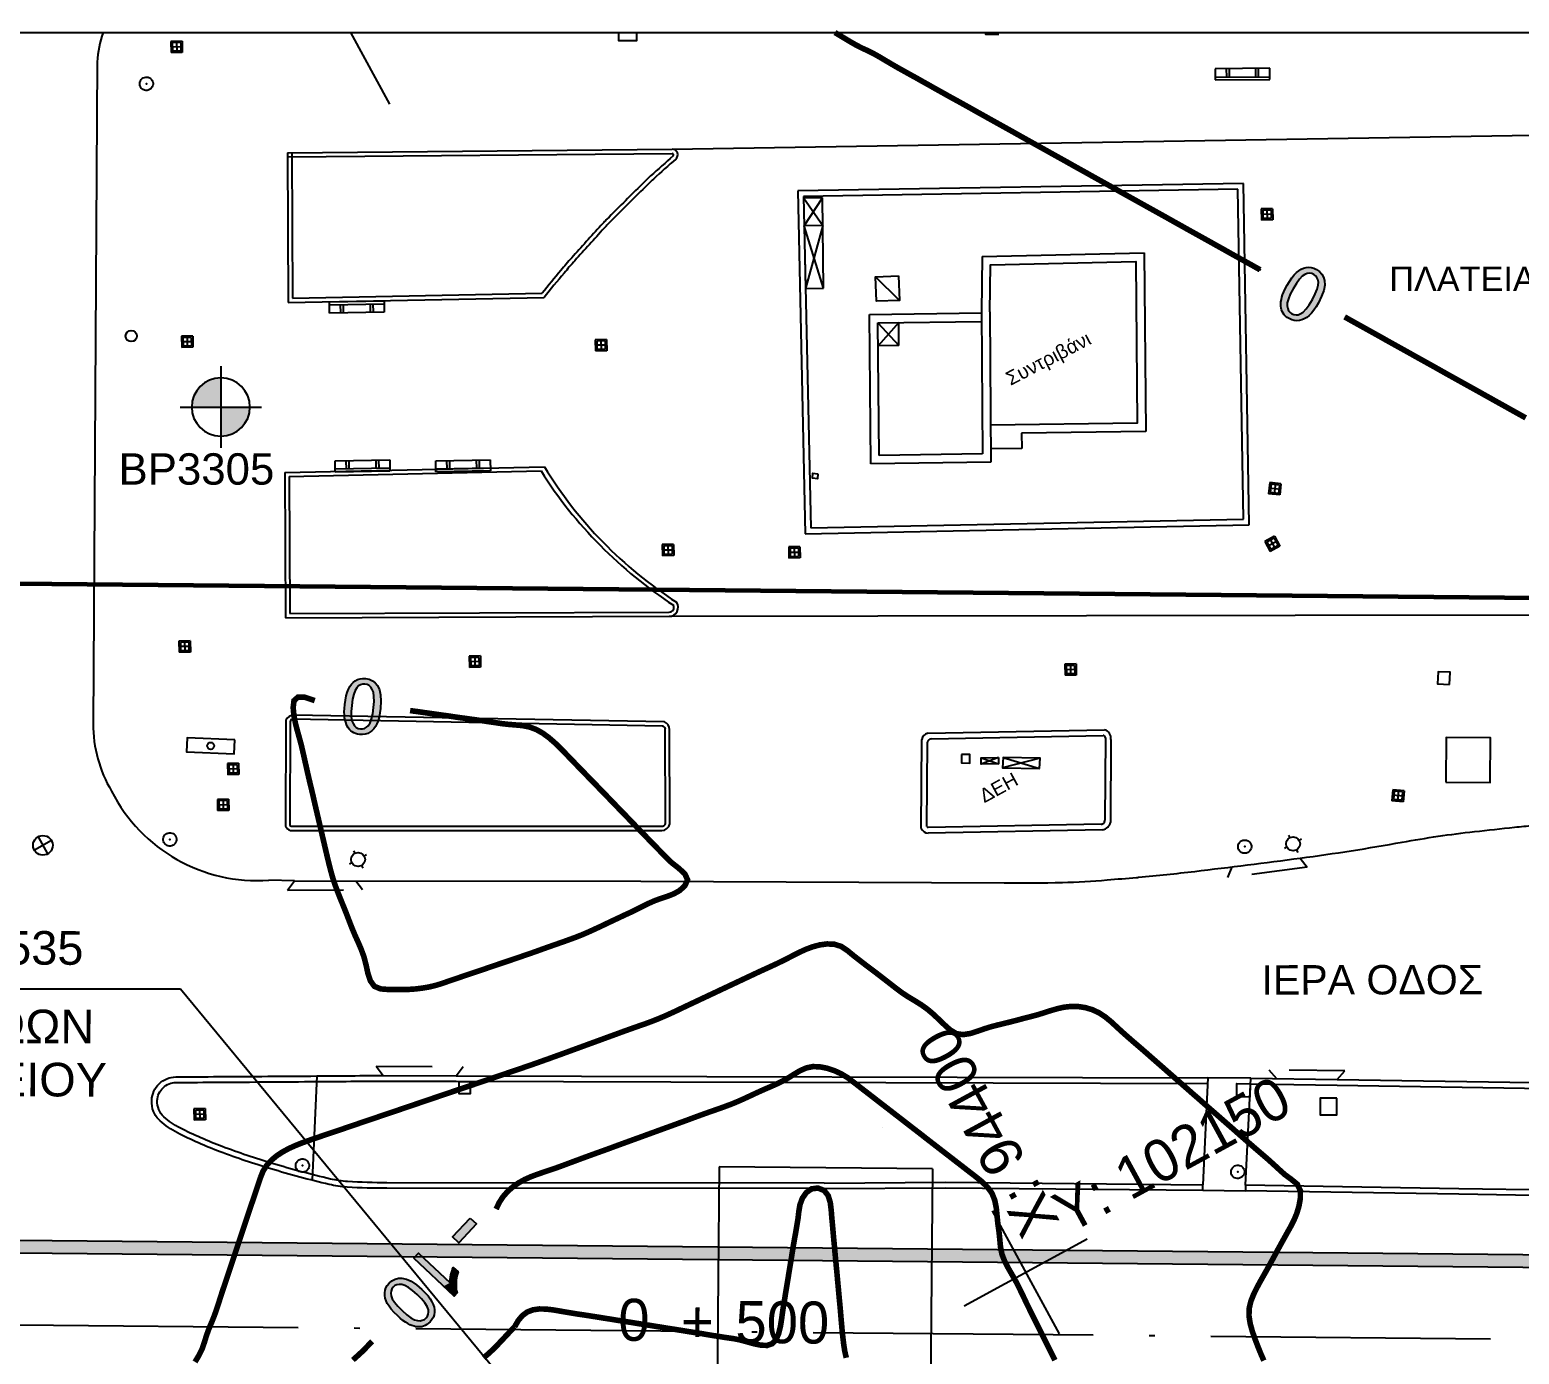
# Model space of a CAD drawing. Header units: millimetres. Extents: x 167 to 1023, y -2 to 136.
# Drawn here: x 796.97 to 823.57, y 44.22 to 67.87 of the extents above; entities that cross this region are included whole.
import ezdxf
from ezdxf.enums import TextEntityAlignment as Align

# ---------------------------------------------------------------- set-up
doc = ezdxf.new("R2010")
doc.units = ezdxf.units.MM
for name, pattern in [('AXONAS', [7, 5, -1, 0, -1]), ('DASHED', [0.75, 0.5, -0.25]), ('DIAK1-1', [2, 1, -1])]:
    doc.linetypes.add(name, pattern=pattern)
for name, color, linetype in [('CG_DIAF', 252, 'Continuous'), ('CG_FREATIO', 252, 'Continuous'), ('CG_KR', 252, 'Continuous'), ('CG_KT', 252, 'Continuous'), ('CG_STA-KYK', 8, 'Continuous'), ('CG_STA-SHM', 8, 'Continuous'), ('CG_USER', 252, 'Continuous'), ('COREBOREHOLES', 6, 'Continuous'), ('CW403-Text 0.30 Height', 2, 'Continuous'), ('GEOLOGY', 7, 'Continuous'), ('GSLAYER', 7, 'Continuous'), ('OD_AXON', 1, 'AXONAS'), ('OD_TEC', 7, 'Continuous'), ('OD_XILIOMETRHSH', 7, 'Continuous'), ('OTM Line 0.25', 7, 'Continuous'), ('OTM Solid 253', 253, 'Continuous'), ('ΖΩΝΗ ΕΠΙΡΡΟΗΣ', 1, 'Continuous')]:
    doc.layers.add(name, color=color, linetype=linetype)
doc.styles.add('ARIAL', font='ARIAL.TTF')
doc.styles.add('ARIAL_GREEK', font='ARIAL.TTF')
doc.styles.add('GRSIMP', font='grsimp')

# ---------------------------------------------------------------- blocks, each defined once
blk = doc.blocks.new('FR-FVT')
at = {"layer": 'CG_FREATIO'}
for p, q in [((100047.73, 96581.47), (100049.33, 96581.47)), ((100047.73, 96579.87), (100047.73, 96581.47)), ((100047.93, 96580.07), (100047.93, 96581.27)), ((100047.93, 96581.27), (100049.13, 96581.27)), ((100048.53, 96579.87), (100048.53, 96581.47)), ((100049.13, 96580.07), (100049.13, 96581.27)), ((100049.33, 96579.87), (100049.33, 96581.47)), ((100047.73, 96580.67), (100049.33, 96580.67)), ((100047.73, 96579.87), (100049.33, 96579.87)), ((100047.93, 96580.07), (100049.13, 96580.07))]:
    blk.add_line(p, q, dxfattribs=at)
at = {"layer": 'CG_USER'}
blk.add_point((100048.53, 96580.67), dxfattribs=at)
blk = doc.blocks.new('pagaki')
at = {"layer": 'CG_DIAF'}
for p, q in [((94425.849, 102162.277), (94426.751, 102164.007)), ((94426.751, 102164.007), (94427.105, 102163.823)), ((94427.017, 102163.869), (94426.115, 102162.138)), ((94427.105, 102163.823), (94426.204, 102162.092)), ((94426.52, 102163.564), (94426.786, 102163.425)), ((94426.566, 102163.653), (94426.832, 102163.514)), ((94426.3, 102162.493), (94426.034, 102162.631)), ((94426.346, 102162.582), (94426.08, 102162.72)), ((94426.204, 102162.092), (94425.849, 102162.277))]:
    blk.add_line(p, q, dxfattribs=at)
blk = doc.blocks.new('SHM_STA')
at = {"layer": 'CG_STA-KYK'}
blk.add_circle((0, 0), 0.4, dxfattribs=at)
at = {"layer": 'CG_STA-SHM'}
blk.add_point((0, 0), dxfattribs=at)
blk = doc.blocks.new('AR_KM2')
at = {"style": 'GRSIMP'}
blk.add_text('+', height=1.5, dxfattribs=at).set_placement((0, 0), align=Align.MIDDLE)
blk.add_attdef('KM', text='', height=1.5, dxfattribs=at).set_placement((-1.709, 0.037), align=Align.MIDDLE_RIGHT)
blk.add_attdef('M', text='', height=1.5, dxfattribs=at).set_placement((1.362, 0), align=Align.MIDDLE_LEFT)
blk = doc.blocks.new('ARI_KAN')
at = {"style": 'GRSIMP'}
blk.add_text('X:', height=1.5, rotation=90, dxfattribs=at).set_placement((1.2, 1), align=Align.MIDDLE_LEFT)
blk.add_text('Y:', height=1.5, dxfattribs=at).set_placement((2, 1.2), align=Align.MIDDLE_LEFT)
blk.add_attdef('X', text='', height=1.5, rotation=90, dxfattribs=at).set_placement((1.2, 3.5), align=Align.MIDDLE_LEFT)
blk.add_attdef('Y', text='', height=1.5, dxfattribs=at).set_placement((4.5, 1.2), align=Align.MIDDLE_LEFT)
blk = doc.blocks.new('cross')
at = {"layer": 'GEOLOGY', "color": 6}
for p, q in [((11345.511, -2144.538), (11345.511, -2149.538)), ((11343.011, -2147.038), (11348.011, -2147.038))]:
    blk.add_line(p, q, dxfattribs=at)

msp = doc.modelspace()

# ---------------------------------------------------------------- hatches: boundary and pattern name
at = {"layer": 'COREBOREHOLES'}
h = msp.add_hatch(color=5, dxfattribs=at)
edge = h.paths.add_edge_path()
edge.add_ellipse((800.378, 61.133), major_axis=(-0.368, 0.368), ratio=1, start_angle=-45, end_angle=45)
edge.add_line((799.858, 61.133), (800.378, 61.133))
edge.add_line((800.378, 61.133), (800.378, 61.653))
edge = h.paths.add_edge_path()
edge.add_ellipse((800.378, 61.133), major_axis=(-0.368, 0.368), ratio=1, start_angle=135, end_angle=225)
edge.add_line((800.898, 61.133), (800.378, 61.133))
edge.add_line((800.378, 61.133), (800.378, 60.614))
h = msp.add_hatch(color=5, dxfattribs=at)
edge = h.paths.add_edge_path()
edge.add_ellipse((800.378, 61.133), major_axis=(-0.263, 0.263), ratio=1, start_angle=-45, end_angle=45)
edge.add_line((800.007, 61.133), (800.378, 61.133))
edge.add_line((800.378, 61.133), (800.378, 61.505))
edge = h.paths.add_edge_path()
edge.add_ellipse((800.378, 61.133), major_axis=(-0.263, 0.263), ratio=1, start_angle=135, end_angle=225)
edge.add_line((800.749, 61.133), (800.378, 61.133))
edge.add_line((800.378, 61.133), (800.378, 60.762))
at = {"layer": 'GSLAYER'}
for points in [[(819.634, 63.567), (819.629, 63.564), (819.592, 63.533), (819.587, 63.528), (819.551, 63.491), (819.546, 63.485), (819.509, 63.439), (819.505, 63.432), (819.467, 63.377), (819.463, 63.371), (819.444, 63.339), (819.924, 63.6), (819.902, 63.611), (819.898, 63.612), (819.856, 63.624), (819.85, 63.625), (819.81, 63.629), (819.803, 63.628), (819.765, 63.625), (819.756, 63.623), (819.72, 63.613), (819.709, 63.608), (819.677, 63.594)], [(819.74, 63.5), (819.783, 63.516), (819.824, 63.522), (819.826, 63.521), (819.864, 63.517), (819.901, 63.502), (819.907, 63.497), (819.933, 63.478), (819.953, 63.453), (819.958, 63.447), (819.975, 63.409), (819.977, 63.397), (819.984, 63.364), (819.982, 63.33), (819.981, 63.308), (819.962, 63.238), (819.961, 63.234), (819.928, 63.153), (819.912, 63.123), (819.877, 63.055), (819.845, 63.002), (819.819, 62.959), (819.764, 62.884), (819.742, 62.862), (819.711, 62.829), (819.66, 62.795), (819.965, 62.961), (819.971, 62.971), (819.985, 62.994), (819.992, 63.009), (820.023, 63.07), (820.042, 63.11), (820.058, 63.154), (820.08, 63.214), (820.084, 63.239), (820.097, 63.308), (820.097, 63.311), (820.095, 63.37), (820.095, 63.391), (820.087, 63.42), (820.078, 63.451), (820.072, 63.462), (820.051, 63.498), (820.048, 63.504), (820.026, 63.528), (820.005, 63.55), (819.998, 63.555), (819.97, 63.575), (819.949, 63.589), (819.948, 63.589), (819.932, 63.597), (819.924, 63.6)], [(819.444, 63.339), (819.438, 63.329), (819.425, 63.307), (819.417, 63.291), (819.392, 63.245), (819.385, 63.229), (819.366, 63.189), (819.348, 63.145), (819.345, 63.138), (819.331, 63.093), (819.324, 63.061), (819.322, 63.051), (819.315, 63.01), (819.314, 62.99), (819.313, 62.972), (819.313, 62.935), (819.314, 62.93), (819.318, 62.901), (819.323, 62.881), (819.326, 62.868), (819.337, 62.838), (819.338, 62.836), (819.355, 62.807), (819.358, 62.802), (819.375, 62.78), (819.383, 62.771), (819.399, 62.755), (819.412, 62.745), (819.428, 62.732), (819.44, 62.725), (819.46, 62.712), (819.462, 62.711), (819.478, 62.703), (819.486, 62.7), (819.66, 62.795), (819.622, 62.781), (819.584, 62.777), (819.581, 62.778), (819.547, 62.783), (819.532, 62.789), (819.51, 62.798), (819.497, 62.808), (819.477, 62.822), (819.47, 62.831), (819.452, 62.853), (819.45, 62.859), (819.436, 62.89), (819.435, 62.892), (819.428, 62.923), (819.426, 62.937), (819.427, 62.96), (819.428, 62.993), (819.43, 62.999), (819.442, 63.042), (819.447, 63.063), (819.458, 63.088), (819.477, 63.136), (819.482, 63.147), (819.502, 63.186), (819.529, 63.239), (819.533, 63.246), (819.564, 63.297), (819.59, 63.341), (819.605, 63.361), (819.644, 63.415), (819.664, 63.437), (819.693, 63.468), (819.74, 63.5)], [(819.486, 62.7), (819.507, 62.69), (819.512, 62.688), (819.553, 62.676), (819.56, 62.676), (819.599, 62.672), (819.608, 62.672), (819.644, 62.675), (819.654, 62.678), (819.688, 62.687), (819.702, 62.693), (819.732, 62.706), (819.775, 62.733), (819.781, 62.737), (819.817, 62.767), (819.823, 62.773), (819.859, 62.809), (819.864, 62.816), (819.901, 62.861), (819.905, 62.868), (819.943, 62.923), (819.946, 62.929), (819.965, 62.961)], [(802.638, 56.045), (802.637, 56.042), (802.635, 56.038), (802.632, 56.026), (802.622, 55.989), (802.617, 55.974), (802.608, 55.927), (802.603, 55.901), (802.595, 55.842), (802.592, 55.819), (802.587, 55.75), (802.586, 55.735), (802.584, 55.688), (802.585, 55.633), (802.586, 55.629), (802.59, 55.586), (802.598, 55.543), (802.598, 55.543), (802.608, 55.504), (802.618, 55.476), (802.621, 55.467), (802.636, 55.434), (802.64, 55.426), (802.653, 55.403), (802.666, 55.387), (802.674, 55.376), (802.693, 55.357), (802.698, 55.353), (802.721, 55.335), (802.724, 55.332), (802.748, 55.318), (802.754, 55.315), (802.769, 55.309), (802.78, 55.304), (802.947, 55.395), (802.91, 55.386), (802.883, 55.385), (802.871, 55.385), (802.836, 55.393), (802.831, 55.394), (802.802, 55.41), (802.796, 55.413), (802.775, 55.432), (802.765, 55.441), (802.753, 55.458), (802.739, 55.479), (802.735, 55.488), (802.723, 55.523), (802.719, 55.532), (802.715, 55.562), (802.709, 55.603), (802.709, 55.604), (802.708, 55.65), (802.708, 55.695), (802.708, 55.7), (802.712, 55.758), (802.716, 55.806), (802.718, 55.821), (802.728, 55.893), (802.731, 55.916), (802.745, 55.978), (802.751, 56.005), (802.77, 56.057), (802.776, 56.073), (802.806, 56.12), (802.83, 56.144), (802.839, 56.152), (802.875, 56.174)], [(802.777, 56.244), (802.743, 56.217), (802.739, 56.212), (802.711, 56.182), (802.705, 56.174), (802.682, 56.141), (802.675, 56.127), (802.657, 56.093), (802.645, 56.061), (802.638, 56.045), (803.043, 56.265), (803.03, 56.271), (802.996, 56.278), (802.963, 56.285), (802.947, 56.285), (802.912, 56.286), (802.899, 56.285), (802.864, 56.28), (802.854, 56.277), (802.82, 56.267), (802.78, 56.245)], [(802.875, 56.174), (802.913, 56.185), (802.953, 56.186), (802.97, 56.182), (802.992, 56.177), (803.027, 56.158), (803.033, 56.153), (803.058, 56.13), (803.074, 56.105), (803.084, 56.092), (803.103, 56.039), (803.105, 56.028), (803.114, 55.967), (803.114, 55.928), (803.115, 55.876), (803.11, 55.812), (803.107, 55.765), (803.095, 55.678), (803.091, 55.655), (803.077, 55.592), (803.07, 55.564), (803.05, 55.513), (803.043, 55.493), (803.01, 55.441), (802.996, 55.428), (802.98, 55.414), (802.947, 55.395), (803.184, 55.524), (803.184, 55.525), (803.187, 55.532), (803.189, 55.539), (803.2, 55.578), (803.205, 55.597), (803.214, 55.642), (803.219, 55.67), (803.227, 55.729), (803.23, 55.752), (803.235, 55.835), (803.237, 55.881), (803.234, 55.941), (803.231, 55.992), (803.223, 56.027), (803.21, 56.085), (803.205, 56.095), (803.182, 56.145), (803.175, 56.16), (803.156, 56.183), (803.135, 56.209), (803.129, 56.214), (803.1, 56.236), (803.087, 56.246), (803.074, 56.252), (803.053, 56.261), (803.043, 56.265)], [(802.78, 55.304), (802.786, 55.302), (802.821, 55.292), (802.825, 55.291), (802.859, 55.286), (802.876, 55.285), (802.91, 55.284), (802.924, 55.286), (802.958, 55.29), (802.969, 55.293), (803.002, 55.304), (803.042, 55.325), (803.045, 55.327), (803.078, 55.353), (803.083, 55.358), (803.111, 55.388), (803.117, 55.397), (803.14, 55.429), (803.147, 55.443), (803.165, 55.477), (803.166, 55.48), (803.181, 55.517), (803.184, 55.524)], [(804.519, 46.315), (804.517, 46.313), (804.628, 46.209), (804.943, 46.545), (804.945, 46.547), (804.834, 46.651)], [(803.828, 45.934), (804.36, 45.435), (804.472, 45.496), (803.94, 45.995), (803.91, 46.022)], [(804.519, 45.742), (804.509, 45.71), (804.499, 45.674), (804.489, 45.636), (804.486, 45.621), (804.481, 45.597), (804.477, 45.571), (804.476, 45.561), (804.472, 45.527), (804.472, 45.522), (804.472, 45.496), (804.585, 45.557), (804.589, 45.586), (804.59, 45.591), (804.598, 45.627), (804.6, 45.638), (804.609, 45.666), (804.616, 45.691), (804.607, 45.7), (804.584, 45.721), (804.564, 45.74), (804.546, 45.757), (804.531, 45.771)], [(803.435, 45.531), (803.39, 45.491), (803.385, 45.486), (803.352, 45.446), (803.345, 45.434), (803.328, 45.404), (803.312, 45.361), (803.311, 45.353), (803.31, 45.347), (803.699, 45.559), (803.693, 45.562), (803.684, 45.563), (803.639, 45.573), (803.612, 45.579), (803.596, 45.579), (803.552, 45.577), (803.549, 45.577), (803.492, 45.562), (803.49, 45.561)], [(803.488, 45.444), (803.524, 45.46), (803.565, 45.467), (803.611, 45.465), (803.652, 45.453), (803.665, 45.449), (803.728, 45.414), (803.753, 45.395), (803.802, 45.359), (803.854, 45.313), (803.885, 45.286), (803.915, 45.256), (803.964, 45.207), (803.968, 45.202), (804.011, 45.15), (804.023, 45.135), (804.045, 45.101), (804.064, 45.071), (804.07, 45.053), (804.085, 45.013), (804.085, 45.005), (804.089, 44.973), (804.086, 44.954), (804.083, 44.935), (804.069, 44.9), (804.067, 44.898), (804.045, 44.868), (804.014, 44.842), (804.192, 44.939), (804.194, 44.949), (804.197, 44.968), (804.197, 44.97), (804.196, 44.997), (804.196, 45.014), (804.194, 45.03), (804.188, 45.061), (804.186, 45.069), (804.173, 45.109), (804.165, 45.126), (804.15, 45.158), (804.129, 45.193), (804.119, 45.209), (804.079, 45.262), (804.074, 45.267), (804.029, 45.318), (803.999, 45.348), (803.97, 45.377), (803.917, 45.422), (803.872, 45.46), (803.846, 45.478), (803.788, 45.516), (803.779, 45.522), (803.745, 45.538), (803.717, 45.55), (803.702, 45.557), (803.699, 45.559)], [(804.36, 45.435), (804.374, 45.421), (804.408, 45.39), (804.441, 45.359), (804.472, 45.33), (804.501, 45.302), (804.529, 45.276), (804.548, 45.258), (804.601, 45.315), (804.59, 45.351), (804.583, 45.39), (804.579, 45.435), (804.579, 45.483), (804.582, 45.534), (804.585, 45.557)], [(803.31, 45.347), (803.308, 45.337), (803.305, 45.316), (803.305, 45.315), (803.305, 45.286), (803.305, 45.27), (803.309, 45.249), (803.314, 45.223), (803.319, 45.206), (803.329, 45.175), (803.339, 45.154), (803.352, 45.126), (803.374, 45.09), (803.383, 45.075), (803.423, 45.022), (803.428, 45.018), (803.473, 44.967), (803.502, 44.937), (803.531, 44.909), (803.583, 44.862), (803.583, 44.862), (803.631, 44.823), (803.654, 44.806), (803.675, 44.791), (803.712, 44.768), (803.716, 44.766), (803.754, 44.747), (803.755, 44.746), (803.783, 44.735), (803.792, 44.731), (803.799, 44.728), (803.803, 44.727), (804.014, 44.842), (803.977, 44.825), (803.96, 44.822), (803.936, 44.818), (803.89, 44.82), (803.89, 44.82), (803.842, 44.835), (803.837, 44.836), (803.798, 44.858), (803.773, 44.872), (803.75, 44.888), (803.7, 44.926), (803.7, 44.926), (803.647, 44.972), (803.616, 44.999), (803.587, 45.029), (803.538, 45.078), (803.534, 45.083), (803.491, 45.134), (803.479, 45.147), (803.456, 45.183), (803.44, 45.209), (803.432, 45.231), (803.42, 45.261), (803.418, 45.28), (803.415, 45.307), (803.418, 45.331), (803.419, 45.348), (803.434, 45.385), (803.434, 45.386), (803.457, 45.418), (803.488, 45.444)], [(803.803, 44.727), (803.819, 44.722), (803.829, 44.719), (803.863, 44.711), (803.864, 44.711), (803.899, 44.706), (803.906, 44.706), (803.933, 44.706), (803.952, 44.709), (803.966, 44.711), (803.986, 44.716), (803.999, 44.72), (804.021, 44.729), (804.03, 44.733), (804.06, 44.75), (804.073, 44.76), (804.089, 44.772), (804.102, 44.785), (804.117, 44.799), (804.128, 44.813), (804.15, 44.839), (804.153, 44.845), (804.172, 44.878), (804.174, 44.88), (804.186, 44.913), (804.189, 44.924), (804.192, 44.939)]]:
    msp.add_hatch(color=1, dxfattribs=at).paths.add_polyline_path(points)
at = {"layer": 'OTM Solid 253'}
msp.add_hatch(color=256, dxfattribs=at).paths.add_polyline_path([(775.462, 46.231), (848.028, 45.545), (848.028, 45.77), (775.462, 46.456)])

# ---------------------------------------------------------------- linework, layer by layer
at = {"color": 7, "linetype": 'DASHED', "ltscale": 0.1}
msp.add_line((775.462, 67.819), (848.028, 67.819), dxfattribs=at)
at = {"color": 1, "ltscale": 0.1}
msp.add_line((802.695, 67.819), (803.392, 66.538), dxfattribs=at)
at = {"color": 1, "ltscale": 0.1, "const_width": 0.1}
for points in [[(818.943, 63.584), (818.835, 63.644), (818.728, 63.704), (818.62, 63.764), (818.512, 63.824), (818.404, 63.884), (818.296, 63.945), (818.188, 64.005), (818.081, 64.065), (817.973, 64.125), (817.865, 64.185), (817.757, 64.245), (817.649, 64.305), (817.542, 64.365), (817.434, 64.425), (817.326, 64.486), (817.218, 64.546), (817.11, 64.606), (817.002, 64.666), (816.895, 64.726), (816.787, 64.786), (816.679, 64.846), (816.571, 64.906), (816.463, 64.966), (816.356, 65.027), (816.248, 65.087), (816.14, 65.147), (816.032, 65.207), (815.924, 65.267), (815.817, 65.327), (815.709, 65.387), (815.601, 65.447), (815.493, 65.508), (815.385, 65.568), (815.277, 65.628), (815.17, 65.688), (815.062, 65.748), (814.954, 65.808), (814.846, 65.868), (814.738, 65.928), (814.631, 65.988), (814.523, 66.049), (814.415, 66.109), (814.307, 66.169), (814.199, 66.229), (814.091, 66.289), (813.984, 66.349), (813.876, 66.409), (813.768, 66.47), (813.66, 66.53), (813.552, 66.59), (813.444, 66.649), (813.336, 66.709), (813.229, 66.769), (813.121, 66.829), (813.013, 66.89), (812.905, 66.95), (812.798, 67.011), (812.69, 67.07), (812.582, 67.13), (812.474, 67.19), (812.367, 67.252), (812.26, 67.315), (812.153, 67.379), (812.046, 67.439), (811.936, 67.495), (811.825, 67.545), (811.716, 67.602), (811.609, 67.663), (811.502, 67.727), (811.396, 67.791), (811.348, 67.819)], [(823.687, 60.939), (823.579, 60.999), (823.471, 61.059), (823.364, 61.119), (823.256, 61.179), (823.148, 61.239), (823.04, 61.3), (822.932, 61.36), (822.825, 61.42), (822.717, 61.48), (822.609, 61.54), (822.501, 61.6), (822.393, 61.66), (822.285, 61.72), (822.178, 61.78), (822.07, 61.841), (821.962, 61.901), (821.854, 61.961), (821.746, 62.021), (821.639, 62.081), (821.531, 62.141), (821.423, 62.201), (821.315, 62.261), (821.207, 62.321), (821.1, 62.382), (820.992, 62.442), (820.884, 62.502), (820.776, 62.562), (820.668, 62.622), (820.56, 62.682), (820.453, 62.742)], [(803.784, 55.709), (803.908, 55.692), (804.032, 55.674), (804.156, 55.657), (804.28, 55.639), (804.404, 55.622), (804.528, 55.604), (804.652, 55.586), (804.776, 55.569), (804.9, 55.552), (805.024, 55.535), (805.148, 55.517), (805.272, 55.499), (805.396, 55.48), (805.52, 55.466), (805.646, 55.456), (805.77, 55.444), (805.893, 55.419), (806.014, 55.374), (806.129, 55.309), (806.237, 55.23), (806.339, 55.142), (806.437, 55.048), (806.532, 54.95), (806.627, 54.852), (806.721, 54.754), (806.816, 54.657), (806.91, 54.559), (807.005, 54.462), (807.1, 54.364), (807.194, 54.266), (807.289, 54.169), (807.383, 54.071), (807.478, 53.973), (807.572, 53.876), (807.667, 53.778), (807.761, 53.68), (807.856, 53.583), (807.951, 53.485), (808.045, 53.387), (808.14, 53.29), (808.235, 53.192), (808.329, 53.094), (808.432, 52.996), (808.559, 52.897), (808.668, 52.796), (808.715, 52.691), (808.667, 52.584), (808.572, 52.498), (808.466, 52.439), (808.355, 52.396), (808.241, 52.359), (808.129, 52.318), (808.02, 52.27), (807.912, 52.217), (807.805, 52.163), (807.697, 52.11), (807.588, 52.06), (807.48, 52.009), (807.371, 51.958), (807.263, 51.907), (807.155, 51.855), (807.046, 51.805), (806.937, 51.755), (806.827, 51.708), (806.715, 51.664), (806.602, 51.623), (806.489, 51.582), (806.376, 51.543), (806.262, 51.503), (806.149, 51.463), (806.036, 51.422), (805.923, 51.382), (805.809, 51.343), (805.696, 51.304), (805.582, 51.265), (805.468, 51.227), (805.354, 51.189), (805.24, 51.15), (805.126, 51.111), (805.012, 51.072), (804.898, 51.034), (804.784, 50.996), (804.67, 50.957), (804.557, 50.919), (804.443, 50.88), (804.33, 50.84), (804.214, 50.805), (804.096, 50.777), (803.976, 50.757), (803.857, 50.742), (803.738, 50.734), (803.618, 50.73), (803.494, 50.73), (803.365, 50.733), (803.233, 50.743), (803.122, 50.788), (803.05, 50.886), (803.005, 51.022), (802.972, 51.172), (802.934, 51.317), (802.886, 51.448), (802.833, 51.572), (802.778, 51.693), (802.725, 51.818), (802.675, 51.947), (802.626, 52.075), (802.575, 52.203), (802.523, 52.33), (802.472, 52.457), (802.424, 52.585), (802.38, 52.715), (802.343, 52.846), (802.309, 52.978), (802.277, 53.111), (802.246, 53.243), (802.215, 53.376), (802.184, 53.508), (802.153, 53.64), (802.122, 53.773), (802.091, 53.905), (802.06, 54.037), (802.03, 54.17), (801.999, 54.302), (801.967, 54.434), (801.936, 54.567), (801.906, 54.7), (801.876, 54.833), (801.846, 54.966), (801.815, 55.098), (801.78, 55.228), (801.744, 55.356), (801.711, 55.486), (801.684, 55.622), (801.67, 55.766), (801.685, 55.89), (801.755, 55.952), (801.879, 55.95), (802.056, 55.891)], [(819.009, 44.106), (818.953, 44.234), (818.901, 44.363), (818.85, 44.496), (818.803, 44.631), (818.765, 44.768), (818.744, 44.904), (818.747, 45.036), (818.777, 45.163), (818.825, 45.285), (818.882, 45.401), (818.942, 45.513), (819.004, 45.622), (819.066, 45.732), (819.127, 45.842), (819.188, 45.954), (819.248, 46.065), (819.309, 46.176), (819.37, 46.287), (819.432, 46.398), (819.494, 46.508), (819.551, 46.621), (819.599, 46.738), (819.636, 46.862), (819.661, 46.998), (819.662, 47.139), (819.606, 47.256), (819.498, 47.344), (819.383, 47.428), (819.281, 47.52), (819.181, 47.612), (819.079, 47.704), (818.974, 47.794), (818.869, 47.884), (818.765, 47.974), (818.661, 48.064), (818.558, 48.155), (818.455, 48.246), (818.351, 48.337), (818.248, 48.427), (818.144, 48.518), (818.041, 48.608), (817.937, 48.699), (817.834, 48.79), (817.73, 48.88), (817.627, 48.971), (817.523, 49.062), (817.42, 49.152), (817.316, 49.243), (817.213, 49.334), (817.11, 49.424), (817.006, 49.515), (816.903, 49.606), (816.799, 49.696), (816.695, 49.785), (816.591, 49.875), (816.487, 49.967), (816.386, 50.06), (816.284, 50.154), (816.179, 50.241), (816.065, 50.316), (815.945, 50.372), (815.819, 50.409), (815.691, 50.428), (815.564, 50.43), (815.439, 50.416), (815.319, 50.389), (815.201, 50.355), (815.084, 50.317), (814.967, 50.281), (814.848, 50.249), (814.729, 50.219), (814.61, 50.187), (814.491, 50.156), (814.374, 50.127), (814.257, 50.099), (814.138, 50.068), (814.016, 50.03), (813.891, 49.986), (813.764, 49.946), (813.638, 49.927), (813.519, 49.943), (813.407, 50.009), (813.303, 50.103), (813.202, 50.2), (813.102, 50.294), (812.998, 50.382), (812.888, 50.46), (812.774, 50.531), (812.657, 50.601), (812.544, 50.675), (812.435, 50.757), (812.327, 50.841), (812.219, 50.925), (812.11, 51.009), (812.002, 51.091), (811.893, 51.173), (811.785, 51.256), (811.677, 51.34), (811.57, 51.428), (811.459, 51.502), (811.337, 51.54), (811.208, 51.546), (811.078, 51.529), (810.951, 51.495), (810.832, 51.451), (810.72, 51.4), (810.612, 51.346), (810.505, 51.29), (810.397, 51.236), (810.287, 51.183), (810.176, 51.132), (810.064, 51.081), (809.953, 51.03), (809.843, 50.978), (809.732, 50.926), (809.622, 50.874), (809.511, 50.822), (809.401, 50.77), (809.29, 50.718), (809.18, 50.666), (809.069, 50.614), (808.958, 50.562), (808.848, 50.51), (808.737, 50.458), (808.627, 50.406), (808.517, 50.353), (808.406, 50.302), (808.294, 50.252), (808.182, 50.205), (808.068, 50.16), (807.953, 50.118), (807.837, 50.078), (807.721, 50.037), (807.606, 49.996), (807.491, 49.954), (807.376, 49.912), (807.261, 49.87), (807.146, 49.828), (807.031, 49.786), (806.916, 49.744), (806.801, 49.702), (806.686, 49.66), (806.571, 49.618), (806.456, 49.576), (806.341, 49.535), (806.226, 49.493), (806.11, 49.452), (805.995, 49.411), (805.879, 49.371), (805.763, 49.331), (805.647, 49.292), (805.531, 49.252), (805.415, 49.213), (805.299, 49.173), (805.183, 49.134), (805.067, 49.095), (804.951, 49.055), (804.835, 49.016), (804.719, 48.977), (804.603, 48.937), (804.487, 48.898), (804.371, 48.858), (804.255, 48.819), (804.139, 48.78), (804.023, 48.74), (803.907, 48.701), (803.791, 48.662), (803.675, 48.622), (803.559, 48.583), (803.442, 48.543), (803.326, 48.504), (803.21, 48.465), (803.094, 48.425), (802.978, 48.386), (802.862, 48.347), (802.746, 48.307), (802.63, 48.268), (802.514, 48.228), (802.398, 48.189), (802.282, 48.15), (802.166, 48.111), (802.05, 48.071), (801.934, 48.031), (801.82, 47.99), (801.706, 47.944), (801.595, 47.894), (801.486, 47.835), (801.381, 47.767), (801.285, 47.687), (801.2, 47.596), (801.133, 47.491), (801.085, 47.372)], [(815.277, 44.113), (815.214, 44.239), (815.152, 44.365), (815.089, 44.491), (815.026, 44.617), (814.963, 44.743), (814.9, 44.869), (814.837, 44.995), (814.775, 45.121), (814.715, 45.248), (814.654, 45.374), (814.591, 45.5), (814.521, 45.624), (814.449, 45.748), (814.383, 45.873), (814.332, 46.002), (814.305, 46.137), (814.292, 46.275), (814.278, 46.412), (814.258, 46.549), (814.244, 46.689), (814.23, 46.831), (814.203, 46.967), (814.154, 47.092), (814.074, 47.202), (813.973, 47.301), (813.861, 47.391), (813.75, 47.476), (813.642, 47.56), (813.533, 47.644), (813.425, 47.728), (813.316, 47.812), (813.207, 47.896), (813.099, 47.98), (812.99, 48.064), (812.882, 48.149), (812.773, 48.233), (812.664, 48.317), (812.556, 48.401), (812.447, 48.485), (812.339, 48.569), (812.23, 48.653), (812.121, 48.737), (812.013, 48.821), (811.904, 48.905), (811.795, 48.989), (811.687, 49.073), (811.577, 49.156), (811.46, 49.227), (811.336, 49.284), (811.209, 49.326), (811.08, 49.351), (810.953, 49.356), (810.834, 49.331), (810.722, 49.281), (810.615, 49.217), (810.508, 49.15), (810.399, 49.09), (810.289, 49.037), (810.177, 48.988), (810.064, 48.939), (809.953, 48.889), (809.842, 48.837), (809.73, 48.785), (809.618, 48.735), (809.505, 48.688), (809.389, 48.645), (809.274, 48.603), (809.157, 48.563), (809.041, 48.522), (808.925, 48.48), (808.81, 48.438), (808.695, 48.395), (808.579, 48.353), (808.464, 48.311), (808.348, 48.269), (808.232, 48.227), (808.117, 48.185), (808.001, 48.143), (807.886, 48.101), (807.77, 48.059), (807.654, 48.017), (807.539, 47.975), (807.423, 47.933), (807.308, 47.89), (807.192, 47.848), (807.076, 47.807), (806.961, 47.765), (806.845, 47.723), (806.73, 47.68), (806.614, 47.637), (806.499, 47.594), (806.384, 47.552), (806.267, 47.512), (806.151, 47.473), (806.034, 47.433), (805.919, 47.39), (805.807, 47.34), (805.698, 47.28), (805.596, 47.209), (805.502, 47.127), (805.42, 47.034), (805.351, 46.929), (805.296, 46.812)], [(801.085, 47.372), (801.044, 47.249), (801.003, 47.126), (800.962, 47.003), (800.92, 46.88), (800.879, 46.757), (800.838, 46.634), (800.797, 46.511), (800.756, 46.388), (800.715, 46.266), (800.674, 46.143), (800.633, 46.02), (800.592, 45.897), (800.551, 45.774), (800.51, 45.651), (800.469, 45.528), (800.427, 45.406), (800.386, 45.283), (800.347, 45.159), (800.307, 45.035), (800.264, 44.914), (800.216, 44.794), (800.166, 44.676), (800.122, 44.555), (800.084, 44.431), (800.041, 44.308), (799.983, 44.193), (799.917, 44.082)], [(811.55, 44.156), (811.522, 44.281), (811.503, 44.407), (811.488, 44.533), (811.475, 44.659), (811.464, 44.783), (811.453, 44.907), (811.443, 45.031), (811.431, 45.156), (811.419, 45.281), (811.408, 45.405), (811.396, 45.53), (811.385, 45.655), (811.373, 45.779), (811.361, 45.904), (811.349, 46.028), (811.338, 46.153), (811.326, 46.278), (811.315, 46.403), (811.304, 46.528), (811.292, 46.652), (811.282, 46.786), (811.265, 46.926), (811.227, 47.052), (811.155, 47.144), (811.043, 47.187), (810.929, 47.172), (810.835, 47.105), (810.766, 47.005), (810.723, 46.889), (810.703, 46.769), (810.689, 46.649), (810.67, 46.53), (810.65, 46.41), (810.628, 46.291), (810.607, 46.171), (810.588, 46.052), (810.569, 45.932), (810.549, 45.813), (810.529, 45.693), (810.51, 45.573), (810.49, 45.453), (810.47, 45.334), (810.451, 45.214), (810.431, 45.095), (810.412, 44.973), (810.394, 44.839), (810.372, 44.705), (810.34, 44.581), (810.294, 44.478), (810.228, 44.408), (810.139, 44.377), (810.03, 44.38), (809.908, 44.405), (809.781, 44.44), (809.654, 44.475), (809.535, 44.498), (809.421, 44.514), (809.306, 44.532), (809.19, 44.55), (809.074, 44.569), (808.958, 44.589), (808.842, 44.607), (808.727, 44.625), (808.611, 44.644), (808.496, 44.662), (808.38, 44.68), (808.264, 44.699), (808.149, 44.717), (808.033, 44.736), (807.917, 44.754), (807.802, 44.772), (807.686, 44.791), (807.57, 44.809), (807.455, 44.827), (807.339, 44.846), (807.223, 44.864), (807.108, 44.883), (806.992, 44.901), (806.876, 44.919), (806.76, 44.936), (806.645, 44.955), (806.529, 44.974), (806.414, 44.994), (806.299, 45.013), (806.182, 45.026), (806.064, 45.028), (805.952, 45.012), (805.851, 44.973), (805.764, 44.909), (805.69, 44.82), (805.626, 44.709)], [(805.626, 44.709), (805.548, 44.628), (805.47, 44.545), (805.392, 44.462), (805.314, 44.379), (805.235, 44.3), (805.154, 44.225), (805.07, 44.155)], [(803.002, 44.368), (802.916, 44.279), (802.827, 44.197), (802.737, 44.116)]]:
    msp.add_lwpolyline(points, dxfattribs=at)
at = {"color": 240, "ltscale": 0.1, "const_width": 0.1}
for points in [[(803.759, 55.713), (803.784, 55.709)], [(803.08, 44.45), (803.002, 44.368)]]:
    msp.add_lwpolyline(points, dxfattribs=at)
at = {"layer": 'CG_DIAF', "color": 8}
for p, q in [((811.123, 64.871), (810.791, 64.863)), ((810.791, 64.863), (811.13, 64.375)), ((810.798, 64.368), (811.123, 64.871)), ((811.144, 63.256), (811.123, 64.871)), ((811.13, 64.375), (810.798, 64.368)), ((811.144, 63.256), (810.798, 64.368)), ((810.798, 64.368), (810.822, 63.249)), ((811.13, 64.375), (810.822, 63.249)), ((810.822, 63.249), (811.144, 63.256)), ((812.117, 62.637), (812.492, 62.231)), ((812.487, 62.642), (812.12, 62.228)), ((812.492, 62.231), (812.487, 62.642)), ((812.492, 62.231), (812.12, 62.228)), ((819.66, 53.079), (819.785, 52.915)), ((818.365, 52.734), (818.445, 52.923)), ((801.571, 52.504), (801.693, 52.67)), ((802.789, 52.67), (802.906, 52.515)), ((803.153, 49.361), (803.277, 49.197)), ((804.581, 49.193), (804.707, 49.356)), ((819.099, 49.298), (819.233, 49.142)), ((820.322, 49.126), (820.459, 49.279))]:
    msp.add_line(p, q, dxfattribs=at)
at = {"layer": 'CG_DIAF', "color": 8, "linetype": 'DIAK1-1'}
for p, q in [((819.785, 52.915), (818.365, 52.734)), ((801.571, 52.504), (802.906, 52.515)), ((803.153, 49.361), (804.707, 49.356)), ((820.459, 49.279), (819.099, 49.298))]:
    msp.add_line(p, q, dxfattribs=at)
at = {"layer": 'CG_DIAF', "color": 8}
for points in [[(800.628, 55.192), (799.777, 55.224), (799.767, 54.975), (800.619, 54.942)], [(814.269, 54.874), (814.267, 54.76), (813.957, 54.755), (813.959, 54.869)], [(815.002, 54.68), (815.011, 54.86), (814.352, 54.872), (814.343, 54.693)]]:
    msp.add_lwpolyline(points, close=True, dxfattribs=at)
for points in [[(814.269, 54.874), (813.957, 54.755)], [(813.959, 54.869), (814.267, 54.76)], [(815.011, 54.86), (814.343, 54.693)], [(814.352, 54.872), (815.002, 54.68)]]:
    msp.add_lwpolyline(points, dxfattribs=at)
for centre, radius in [((798.778, 62.4), 0.1), ((800.198, 55.083), 0.0625)]:
    msp.add_circle(centre, radius, dxfattribs=at)
at = {"layer": 'CG_FREATIO', "color": 8}
for p, q in [((812.502, 63.034), (812.073, 63.46)), ((819.447, 53.487), (819.471, 53.443)), ((797.354, 53.391), (797.047, 53.223)), ((797.117, 53.461), (797.284, 53.153)), ((819.421, 53.273), (819.377, 53.249)), ((819.59, 53.223), (819.614, 53.179)), ((819.684, 53.417), (819.64, 53.393)), ((802.72, 52.994), (802.676, 52.97)), ((802.746, 53.208), (802.769, 53.164)), ((802.983, 53.138), (802.939, 53.114)), ((802.889, 52.944), (802.913, 52.9))]:
    msp.add_line(p, q, dxfattribs=at)
for points in [[(807.479, 67.819), (807.481, 67.677), (807.809, 67.68), (807.808, 67.819)], [(814.039, 67.819), (814.038, 67.79), (814.265, 67.783), (814.266, 67.819)]]:
    msp.add_lwpolyline(points, dxfattribs=at)
for points in [[(812.486, 63.473), (812.502, 63.034), (812.089, 63.022), (812.073, 63.46)], [(811.045, 59.94), (811.035, 59.85), (810.945, 59.86), (810.955, 59.95)], [(822.327, 56.18), (822.338, 56.396), (822.122, 56.406), (822.111, 56.19)], [(822.258, 54.435), (823.055, 54.43), (823.06, 55.226), (822.264, 55.232)], [(813.607, 54.928), (813.606, 54.777), (813.758, 54.775), (813.759, 54.927)], [(804.832, 49.082), (804.627, 49.079), (804.63, 48.874), (804.835, 48.877)], [(818.525, 48.815), (818.528, 49.051), (818.764, 49.047), (818.761, 48.812)], [(820.312, 48.792), (820.016, 48.793), (820.015, 48.497), (820.312, 48.496)]]:
    msp.add_lwpolyline(points, close=True, dxfattribs=at)
for centre, radius in [((797.2, 53.307), 0.175), ((819.531, 53.333), 0.125), ((802.829, 53.054), 0.125)]:
    msp.add_circle(centre, radius, dxfattribs=at)
at = {"layer": 'CG_KR', "color": 8}
for p, q in [((798.17, 67.293), (798.099, 55.478)), ((808.44, 65.736), (826.123, 66.026)), ((801.571, 65.673), (808.44, 65.736)), ((801.571, 65.673), (801.583, 63.001)), ((801.646, 65.674), (801.658, 63.078)), ((818.644, 65.127), (810.684, 64.991)), ((810.684, 64.991), (810.818, 58.871)), ((818.546, 65.025), (810.786, 64.893)), ((818.645, 59.13), (818.546, 65.025)), ((818.746, 59.032), (818.644, 65.127)), ((810.786, 64.893), (810.916, 58.973)), ((813.975, 63.818), (816.873, 63.886)), ((816.873, 63.886), (816.899, 60.696)), ((813.975, 63.818), (813.966, 62.834)), ((801.583, 63.001), (806.152, 63.09)), ((801.658, 63.078), (806.116, 63.165)), ((811.965, 62.785), (813.966, 62.812)), ((813.966, 62.834), (813.984, 60.295)), ((814.116, 62.835), (814.135, 60.147)), ((811.987, 60.118), (811.965, 62.785)), ((812.117, 62.637), (813.967, 62.662)), ((812.136, 60.27), (812.117, 62.637)), ((816.899, 60.696), (814.68, 60.667)), ((814.68, 60.667), (814.684, 60.392)), ((814.135, 60.147), (811.987, 60.118)), ((813.984, 60.295), (812.136, 60.27)), ((814.684, 60.392), (814.133, 60.387)), ((801.524, 59.966), (806.158, 60.067)), ((801.524, 59.966), (801.535, 57.37)), ((810.916, 58.973), (818.645, 59.13)), ((810.818, 58.871), (818.746, 59.032)), ((801.535, 57.37), (808.385, 57.396)), ((808.385, 57.396), (819.566, 57.417)), ((819.566, 57.417), (826.117, 57.428)), ((808.303, 55.511), (801.684, 55.633)), ((801.539, 55.539), (801.534, 53.648)), ((808.398, 53.688), (808.393, 55.375)), ((813.006, 55.307), (816.163, 55.371)), ((812.891, 53.61), (812.901, 55.196)), ((812.991, 53.645), (813.001, 55.147)), ((813.068, 55.208), (816.138, 55.27)), ((816.178, 55.227), (816.168, 53.756)), ((816.277, 55.196), (816.268, 53.717)), ((801.621, 53.571), (808.254, 53.571)), ((801.635, 53.646), (808.252, 53.646)), ((816.128, 53.585), (813.012, 53.522)), ((816.103, 53.684), (813.016, 53.622)), ((801.693, 52.67), (801.236, 52.683)), ((801.693, 52.67), (807.882, 52.667)), ((807.882, 52.667), (814.373, 52.638)), ((802.094, 49.188), (802.011, 47.325)), ((803.277, 49.197), (804.581, 49.193)), ((803.277, 49.097), (804.581, 49.093)), ((804.581, 49.193), (818.011, 49.155)), ((818.011, 49.155), (817.919, 47.247)), ((818.778, 49.147), (818.011, 49.155)), ((818.681, 47.236), (818.778, 49.147)), ((818.778, 49.147), (820.322, 49.126)), ((820.322, 49.126), (826.645, 49.025)), ((811.156, 47.177), (803.345, 47.183)), ((811.156, 47.277), (813.33, 47.292)), ((811.156, 47.177), (813.33, 47.192)), ((813.33, 47.292), (817.919, 47.247)), ((813.33, 47.192), (817.918, 47.147)), ((817.918, 47.147), (817.919, 47.247)), ((817.918, 47.147), (818.679, 47.136)), ((818.681, 47.236), (818.679, 47.136)), ((822.49, 47.075), (818.679, 47.136)), ((822.492, 47.175), (818.681, 47.236)), ((826.359, 47.114), (822.492, 47.175)), ((826.357, 47.014), (822.49, 47.075))]:
    msp.add_line(p, q, dxfattribs=at)
at = {"layer": 'CG_KR', "color": 7}
msp.add_line((799.66, 50.738), (791.255, 50.738), dxfattribs=at)
at = {"layer": 'CG_KR', "color": 8}
for points in [[(830.986, 53.606, 0.000002), (831.946, 53.586, 0.000162)], [(808.458, 65.617, 0.005518), (808.056, 65.259, 0.011227), (807.861, 65.073, 0.000619), (807.276, 64.489, 0.006291), (807.218, 64.43, 0.005904), (807.168, 64.375, 0.000549), (806.645, 63.796, 0.011253), (806.451, 63.571, 0.005537), (806.116, 63.165, 0.005905)], [(814.373, 52.638, 0.01091), (815.41, 52.644, 0.014113), (816.211, 52.689, 0.000146), (816.737, 52.733, 0.002123), (816.773, 52.736, 0.006288), (817.774, 52.842, 0.00333), (819.66, 53.079, 0.011744), (821.48, 53.363, -0.016594), (822.77, 53.552, -0.001644), (823.489, 53.63, -0.003592), (823.819, 53.663, -0.000549)]]:
    msp.add_lwpolyline(points, format="xyb", dxfattribs=at)
for points in [[(801.572, 65.598), (808.441, 65.661)], [(814.116, 62.835), (814.124, 63.672), (816.725, 63.733), (816.748, 60.844), (814.13, 60.809)], [(801.599, 59.893), (806.098, 59.991)], [(801.599, 59.893), (801.61, 57.446)], [(801.61, 57.446), (808.387, 57.471)], [(801.614, 55.512), (801.609, 53.668)], [(808.269, 55.437), (801.667, 55.559)], [(808.323, 53.698), (808.318, 55.385)], [(804.581, 49.093), (818.006, 49.055)], [(818.773, 49.047), (820.32, 49.026), (826.643, 48.925), (831.002, 48.83), (831.557, 48.816)], [(811.156, 47.277), (803.345, 47.283)]]:
    msp.add_lwpolyline(points, dxfattribs=at)
at = {"layer": 'CG_KR', "color": 8, "flags": 128}
for points in [[(808.507, 65.561, 0.00556), (808.106, 65.204, 0.011227), (807.914, 65.02, 0.000619), (807.329, 64.436, 0.006291), (807.273, 64.378, 0.005904), (807.223, 64.325, 0.000549), (806.7, 63.746, 0.011271), (806.509, 63.523, 0.00591), (806.152, 63.09)], [(803.345, 47.183, -0.019002), (802.635, 47.203, -0.041588), (802.314, 47.251, -0.014895), (801.27, 47.53, -0.016879), (800.366, 47.834, -0.029139), (799.602, 48.173, -0.065234), (799.293, 48.386, -0.112358), (799.177, 48.552, -0.111065), (799.143, 48.755, -0.189784), (799.278, 49.05, -0.191721), (799.575, 49.171, -0.000465), (800.342, 49.177, 0.000203), (802.094, 49.188, 0.000042), (802.615, 49.192, 0.000033), (803.277, 49.197)], [(803.345, 47.283, -0.019012), (802.642, 47.303, -0.041588), (802.336, 47.348, -0.014895), (801.298, 47.626, -0.016879), (800.401, 47.928, -0.029139), (799.647, 48.261, -0.065234), (799.36, 48.46, -0.112358), (799.269, 48.59, -0.111065), (799.242, 48.75, -0.189784), (799.347, 48.978, -0.191721), (799.576, 49.071, -0.000465), (800.343, 49.077, 0.000203), (802.094, 49.088, 0.000042), (802.616, 49.092, 0.000041), (803.277, 49.097)]]:
    msp.add_lwpolyline(points, format="xyb", dxfattribs=at)
at = {"layer": 'CG_KR', "color": 8}
for centre, radius, start, end in [((799.98, 67.201), 1.812, 160.0839, 177.1078), ((808.441, 65.636), 0.1, 311.0684, 90.533), ((808.441, 65.636), 0.025, 311.0734, 90.538), ((812.826, 64.261), 7.969, 212.399, 236.8072), ((812.612, 63.998), 7.556, 211.3426, 237.2064), ((808.389, 57.555), 0.159, 268.3603, 35.0435), ((808.389, 57.555), 0.0835, 268.3603, 26.6335), ((801.682, 55.478), 0.155, 89.1311, 156.942), ((800.406, 55.459), 2.307, 179.5124, 210.9182), ((801.665, 55.508), 0.0505, 87.9721, 175.5582), ((808.258, 55.377), 0.0611, 7.3142, 79.2424), ((808.242, 55.372), 0.151, 1.1259, 66.4654), ((816.118, 55.217), 0.161, 352.7023, 73.6042), ((813.036, 55.174), 0.137, 102.5468, 170.5459), ((813.071, 55.137), 0.0714, 93.0584, 171.7825), ((816.136, 55.228), 0.042, 358.1576, 87.258), ((801.03, 55.597), 2.921, 206.9414, 274.0447), ((816.105, 53.748), 0.0636, 268.1044, 7.3219), ((801.669, 53.713), 0.15, 205.8843, 251.202), ((801.638, 53.676), 0.03, 195.4494, 264.8624), ((808.252, 53.721), 0.075, 270.0641, 341.9789), ((808.252, 53.721), 0.15, 270.6544, 347.2936), ((813.027, 53.67), 0.149, 203.8834, 264.2362), ((813.018, 53.649), 0.0275, 189.9885, 265.6882), ((816.109, 53.746), 0.162, 276.8206, 349.8568)]:
    msp.add_arc(centre, radius, start, end, dxfattribs=at)
at = {"layer": 'CG_KT', "color": 8}
for p, q in [((814.157, 46.781), (815.353, 44.585)), ((813.657, 45.085), (815.853, 46.281))]:
    msp.add_line(p, q, dxfattribs=at)
at = {"layer": 'COREBOREHOLES', "color": 5}
for p, q in [((800.378, 61.861), (800.378, 60.406)), ((800.378, 61.653), (800.378, 60.614)), ((799.65, 61.133), (801.105, 61.133)), ((799.858, 61.133), (800.898, 61.133))]:
    msp.add_line(p, q, dxfattribs=at)
msp.add_ellipse((800.378, 61.133), major_axis=(0.368, 0.368), ratio=1, start_param=5.497787, end_param=11.780972, dxfattribs=at)
at = {"layer": 'CW403-Text 0.30 Height', "color": 7, "ltscale": 0.1}
msp.add_lwpolyline([(775.462, 67.819), (848.028, 67.819), (848.028, 6.662), (775.462, 6.662)], close=True, dxfattribs=at)
at = {"layer": 'GSLAYER', "color": 1, "flags": 128}
for points in [[(819.985, 62.994), (819.943, 62.923), (819.901, 62.861), (819.859, 62.809), (819.817, 62.767), (819.775, 62.733), (819.732, 62.706), (819.688, 62.687), (819.644, 62.675), (819.599, 62.672), (819.553, 62.676), (819.507, 62.69), (819.46, 62.712), (819.428, 62.732), (819.399, 62.755), (819.375, 62.78), (819.355, 62.807), (819.338, 62.836), (819.326, 62.868), (819.318, 62.901), (819.313, 62.935), (819.313, 62.972), (819.315, 63.01), (819.322, 63.051), (819.331, 63.093), (819.345, 63.138), (819.366, 63.189), (819.392, 63.245), (819.425, 63.307), (819.467, 63.377), (819.509, 63.439), (819.551, 63.491), (819.592, 63.533), (819.634, 63.567), (819.677, 63.594), (819.72, 63.613), (819.765, 63.625), (819.81, 63.629), (819.856, 63.624), (819.902, 63.611), (819.949, 63.589), (820.005, 63.55), (820.048, 63.504), (820.078, 63.451), (820.095, 63.391), (820.097, 63.308), (820.08, 63.214), (820.042, 63.11), (819.985, 62.994)], [(819.877, 63.055), (819.928, 63.153), (819.962, 63.238), (819.981, 63.308), (819.984, 63.364), (819.975, 63.409), (819.958, 63.447), (819.933, 63.478), (819.901, 63.502), (819.864, 63.517), (819.824, 63.522), (819.783, 63.516), (819.74, 63.5), (819.693, 63.468), (819.644, 63.415), (819.59, 63.341), (819.533, 63.246), (819.482, 63.147), (819.447, 63.063), (819.428, 62.993), (819.426, 62.937), (819.435, 62.892), (819.452, 62.853), (819.477, 62.822), (819.51, 62.798), (819.547, 62.783), (819.584, 62.777), (819.622, 62.781), (819.66, 62.795), (819.711, 62.829), (819.764, 62.884), (819.819, 62.959), (819.877, 63.055)], [(803.23, 55.752), (803.219, 55.67), (803.205, 55.597), (803.187, 55.532), (803.165, 55.477), (803.14, 55.429), (803.111, 55.388), (803.078, 55.353), (803.042, 55.325), (803.002, 55.304), (802.958, 55.29), (802.91, 55.284), (802.859, 55.286), (802.821, 55.292), (802.786, 55.302), (802.754, 55.315), (802.724, 55.332), (802.698, 55.353), (802.674, 55.376), (802.653, 55.403), (802.636, 55.434), (802.621, 55.467), (802.608, 55.504), (802.598, 55.543), (802.59, 55.586), (802.585, 55.633), (802.584, 55.688), (802.587, 55.75), (802.592, 55.819), (802.603, 55.901), (802.617, 55.974), (802.635, 56.038), (802.657, 56.093), (802.682, 56.141), (802.711, 56.182), (802.743, 56.217), (802.78, 56.245), (802.82, 56.267), (802.864, 56.28), (802.912, 56.286), (802.963, 56.285), (803.03, 56.271), (803.087, 56.246), (803.135, 56.209), (803.175, 56.16), (803.21, 56.085), (803.231, 55.992), (803.237, 55.881), (803.23, 55.752)], [(803.107, 55.765), (803.115, 55.876), (803.114, 55.967), (803.103, 56.039), (803.084, 56.092), (803.058, 56.13), (803.027, 56.158), (802.992, 56.177), (802.953, 56.186), (802.913, 56.185), (802.875, 56.174), (802.839, 56.152), (802.806, 56.12), (802.776, 56.073), (802.751, 56.005), (802.731, 55.916), (802.716, 55.806), (802.708, 55.695), (802.709, 55.604), (802.719, 55.532), (802.739, 55.479), (802.765, 55.441), (802.796, 55.413), (802.831, 55.394), (802.871, 55.385), (802.91, 55.386), (802.947, 55.395), (802.98, 55.414), (803.01, 55.441), (803.043, 55.493), (803.07, 55.564), (803.091, 55.655), (803.107, 55.765)], [(812.198, 48.276), (812.198, 48.276)], [(804.834, 46.651), (804.945, 46.547), (804.628, 46.209), (804.517, 46.313), (804.834, 46.651)], [(803.828, 45.934), (803.91, 46.022), (804.472, 45.496), (804.472, 45.527), (804.476, 45.561), (804.481, 45.597), (804.489, 45.636), (804.499, 45.674), (804.509, 45.71), (804.519, 45.742), (804.531, 45.771), (804.616, 45.691), (804.6, 45.638), (804.589, 45.586), (804.582, 45.534), (804.579, 45.483), (804.579, 45.435), (804.583, 45.39), (804.59, 45.351), (804.601, 45.315), (804.548, 45.258), (803.828, 45.934)], [(803.97, 45.377), (804.029, 45.318), (804.079, 45.262), (804.119, 45.209), (804.15, 45.158), (804.173, 45.109), (804.188, 45.061), (804.196, 45.014), (804.197, 44.968), (804.189, 44.924), (804.174, 44.88), (804.15, 44.839), (804.117, 44.799), (804.089, 44.772), (804.06, 44.75), (804.03, 44.733), (803.999, 44.72), (803.966, 44.711), (803.933, 44.706), (803.899, 44.706), (803.864, 44.711), (803.829, 44.719), (803.792, 44.731), (803.754, 44.747), (803.716, 44.766), (803.675, 44.791), (803.631, 44.823), (803.583, 44.862), (803.531, 44.909), (803.473, 44.967), (803.423, 45.022), (803.383, 45.075), (803.352, 45.126), (803.329, 45.175), (803.314, 45.223), (803.305, 45.27), (803.305, 45.316), (803.312, 45.361), (803.328, 45.404), (803.352, 45.446), (803.385, 45.486), (803.435, 45.531), (803.49, 45.561), (803.549, 45.577), (803.612, 45.579), (803.693, 45.562), (803.779, 45.522), (803.872, 45.46), (803.97, 45.377)], [(803.885, 45.286), (803.802, 45.359), (803.728, 45.414), (803.665, 45.449), (803.611, 45.465), (803.565, 45.467), (803.524, 45.46), (803.488, 45.444), (803.457, 45.418), (803.434, 45.385), (803.419, 45.348), (803.415, 45.307), (803.42, 45.261), (803.44, 45.209), (803.479, 45.147), (803.538, 45.078), (803.616, 44.999), (803.7, 44.926), (803.773, 44.872), (803.837, 44.836), (803.89, 44.82), (803.936, 44.818), (803.977, 44.825), (804.014, 44.842), (804.045, 44.868), (804.069, 44.9), (804.083, 44.935), (804.089, 44.973), (804.085, 45.013), (804.064, 45.071), (804.023, 45.135), (803.964, 45.207), (803.885, 45.286)]]:
    msp.add_lwpolyline(points, dxfattribs=at)
at = {"layer": 'GSLAYER', "color": 6, "flags": 128}
for points in [[(818.957, 63.576), (818.943, 63.584)], [(820.453, 62.742), (820.453, 62.742)]]:
    msp.add_lwpolyline(points, dxfattribs=at)
at = {"layer": 'OD_AXON', "flags": 128}
msp.add_lwpolyline([(775.462, 44.946), (848.028, 44.26)], dxfattribs=at)
at = {"layer": 'OD_TEC', "color": 7, "ltscale": 10}
msp.add_lwpolyline([(811.342, 36.597), (799.66, 50.738)], dxfattribs=at)
at = {"layer": 'OTM Line 0.25'}
for p, q in [((809.279, 47.566), (809.211, 40.343)), ((813.089, 47.53), (809.279, 47.566)), ((813.089, 47.53), (813.021, 40.307))]:
    msp.add_line(p, q, dxfattribs=at)
at = {"layer": 'OTM Line 0.25', "color": 2, "flags": 128}
for points in [[(775.462, 46.456), (848.028, 45.77)], [(775.462, 46.231), (848.028, 45.545)]]:
    msp.add_lwpolyline(points, dxfattribs=at)
at = {"layer": 'ΖΩΝΗ ΕΠΙΡΡΟΗΣ', "color": 6, "lineweight": 60}
msp.add_lwpolyline([(832.411, 15.891), (789.363, 16.298), (789.757, 58.046), (832.806, 57.64)], close=True, dxfattribs=at)

# ---------------------------------------------------------------- block references
at = {"color": 8, "yscale": 0.5, "zscale": 0.5}
for p, xscale, rotation in [((67781.349, 18892.75), -0.4999999999999883, 62.95626873998839), ((68246.918, -16957.774), 0.4999999999999633, 118.5825144081717), ((-66641.202, 17080.773), 0.4999999999999883, 298.5825144081701), ((-66639.405, 17080.776), 0.4999999999999883, 298.5825144081701)]:
    msp.add_blockref('pagaki', p, dxfattribs=dict(at, xscale=xscale, rotation=rotation))
at = {"layer": 'CG_FREATIO', "color": 8, "yscale": 0.125, "zscale": 0.125}
for p, xscale, rotation in [((13080.021, 12369.592), 0.1250000000027373, 181.0607288384237), ((13099.5, 12366.602), 0.1250000000027373, 181.0607288384237), ((13080.211, 12364.327), 0.1250000000027373, 181.0607288384237), ((13087.603, 12364.266), 0.1250000000027373, 181.0607288384237), ((14517.986, 10759.784), 0.125000000004363, 174.0037700276926), ((6025.289, 16643.178), 0.1249999999997299, 208.5825144082517), ((13088.799, 12360.607), 0.1250000000027373, 181.0607288384237), ((13091.057, 12360.565), 0.1250000000027373, 181.0607288384237), ((13080.166, 12358.885), 0.1250000000027373, 181.0607288384237), ((13085.349, 12358.615), 0.1250000000027373, 181.0607288384237), ((13095.99, 12358.473), 0.1250000000027373, 181.0607288384237), ((13081.032, 12356.699), 0.1250000000027373, 181.0607288384237), ((14280.948, 11053.723), 0.1250000000006887, 175.2670949807756), ((13080.853, 12356.057), 0.1250000000027373, 181.0607288384237), ((13080.433, 12350.532), 0.1250000000027373, 181.0607288384237)]:
    msp.add_blockref('FR-FVT', p, dxfattribs=dict(at, xscale=xscale, rotation=rotation))
at = {"layer": 'CG_KT', "color": 8, "xscale": 0.5000000000000316, "yscale": 0.5, "zscale": 0.5, "rotation": 28.58251440810439}
msp.add_blockref('ARI_KAN', (814.755, 45.683), dxfattribs=at).add_auto_attribs({'X': '94400', 'Y': '102150'})
at = {"layer": 'CG_STA-SHM', "color": 8, "xscale": 0.3000000000034097, "yscale": 0.2969999999986612, "zscale": 0.3, "rotation": 208.5825144080767}
for p in [(799.048, 66.906), (799.468, 53.412), (818.667, 53.283), (801.835, 47.588), (818.543, 47.477)]:
    msp.add_blockref('SHM_STA', p, dxfattribs=at)
at = {"layer": 'GEOLOGY', "color": 33, "xscale": 0.5000000000000316, "yscale": 0.5, "zscale": 0.5, "rotation": 28.58251440810439}
msp.add_blockref('cross', (-4680.254, -1725.611), dxfattribs=at)
at = {"layer": 'OD_XILIOMETRHSH', "xscale": 0.5000000000000122, "yscale": 0.5, "zscale": 0.5, "rotation": 359.4586871427525}
msp.add_blockref('AR_KM2', (808.891, 44.805), dxfattribs=at).add_auto_attribs({'KM': '0', 'M': '500'})

# ---------------------------------------------------------------- texts
at = {"layer": 'CG_DIAF', "color": 8, "style": 'ARIAL'}
for s, height, rotation, p in [('ΠΛΑΤΕΙΑ ΔΑΒΑΚΗ', 0.4375, 359.9938, (821.25, 63.202)), ('Συντριβάνι', 0.25, 27.4144, (814.484, 61.51)), ('ΔΕΗ', 0.25, 28.5825, (814.016, 54.057)), ('ΙΕΡΑ ΟΔΟΣ', 0.525, 0.0835, (818.968, 50.641))]:
    msp.add_text(s, height=height, rotation=rotation, dxfattribs=at).set_placement(p)
at = {"layer": 'COREBOREHOLES', "color": 5, "insert": (798.55, 60.307), "char_height": 0.56, "width": 0.94792, "attachment_point": 1, "style": 'ARIAL'}
msp.add_mtext('{\\fArial|b0|i0|c0|p34;BP3305}', dxfattribs=at)
at = {"layer": 'OD_TEC', "color": 7, "style": 'ARIAL_GREEK'}
for s, p in [('Χ.Θ. 0+504.535', (794.976, 51.183)), ('ΦΡΕΑΡ ΗΡΩΩΝ', (795.037, 49.779)), ('ΠΟΛΥΤΕΧΝΕΙΟΥ', (795.037, 48.831))]:
    msp.add_text(s, height=0.6, rotation=359.8126, dxfattribs=at).set_placement(p, align=Align.CENTER)

doc.saveas('drawing.dxf')
